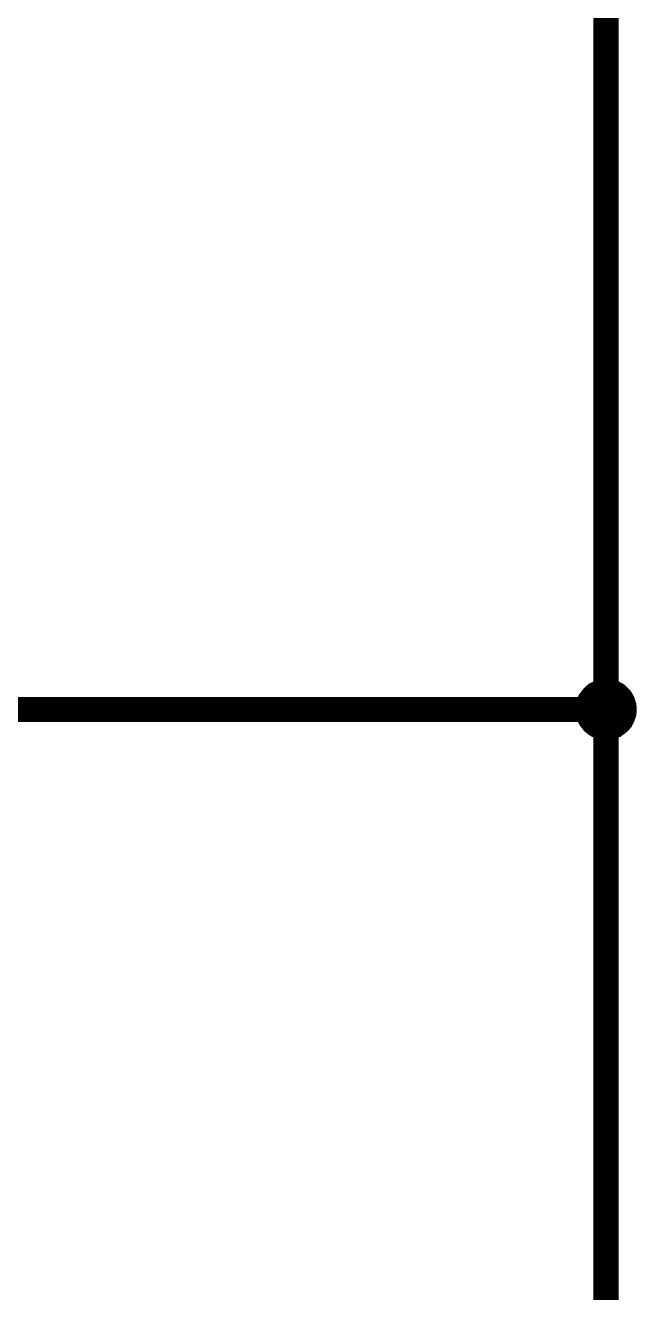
# Model space of a CAD drawing. Header units: millimetres. Extents: x 0 to 13.8, y 0 to 11.8.
# Drawn here: x 9.164 to 9.878, y 6.01 to 7.494 of the extents above; entities that cross this region are included whole.
import ezdxf

# ---------------------------------------------------------------- set-up
doc = ezdxf.new("R2010")
doc.units = ezdxf.units.MM
doc.header["$MEASUREMENT"] = 0
doc.layers.add('Sheet', color=255, linetype='Continuous')

msp = doc.modelspace()

# ---------------------------------------------------------------- linework, layer by layer
at = {"layer": 'Sheet'}
for points, const_width in [([(4.5279, 10.6297), (9.8425, 10.6297), (9.8425, 7.874), (9.8425, 6.6926), (7.0869, 6.6926), (4.5279, 6.6926)], 0.0295), ([(9.8125, 6.6926), (9.8125, 6.6944), (9.8125, 6.6957), (9.813, 6.6971), (9.813, 6.6988), (9.8134, 6.7001), (9.8139, 6.7015), (9.8143, 6.7032), (9.8147, 6.7046), (9.8156, 6.7059), (9.8161, 6.7072), (9.8169, 6.7081), (9.8178, 6.7094), (9.8187, 6.7107), (9.8196, 6.7116), (9.8205, 6.7129), (9.8214, 6.7138), (9.8222, 6.7147), (9.8236, 6.716), (9.8249, 6.7169), (9.8258, 6.7178), (9.8271, 6.7182), (9.8284, 6.7191), (9.8297, 6.7195), (9.8311, 6.7204), (9.8324, 6.7209), (9.8337, 6.7213), (9.835, 6.7218), (9.8363, 6.7222), (9.8381, 6.7222), (9.8394, 6.7226), (9.8412, 6.7226), (9.8425, 6.7226)], 0.0118), ([(9.8125, 6.6926), (9.8125, 6.6944), (9.8125, 6.6957), (9.813, 6.6971), (9.813, 6.6988), (9.8134, 6.7001), (9.8139, 6.7015), (9.8143, 6.7032), (9.8147, 6.7046), (9.8156, 6.7059), (9.8161, 6.7072), (9.8169, 6.7081), (9.8178, 6.7094), (9.8187, 6.7107), (9.8196, 6.7116), (9.8205, 6.7129), (9.8214, 6.7138), (9.8222, 6.7147), (9.8236, 6.716), (9.8249, 6.7169), (9.8258, 6.7178), (9.8271, 6.7182), (9.8284, 6.7191), (9.8297, 6.7195), (9.8311, 6.7204), (9.8324, 6.7209), (9.8337, 6.7213), (9.835, 6.7218), (9.8363, 6.7222), (9.8381, 6.7222), (9.8394, 6.7226), (9.8412, 6.7226), (9.8425, 6.7226)], 0.0118), ([(9.8125, 6.6926), (9.8125, 6.6944), (9.8125, 6.6957), (9.813, 6.6971), (9.813, 6.6988), (9.8134, 6.7001), (9.8139, 6.7015), (9.8143, 6.7032), (9.8147, 6.7046), (9.8156, 6.7059), (9.8161, 6.7072), (9.8169, 6.7081), (9.8178, 6.7094), (9.8187, 6.7107), (9.8196, 6.7116), (9.8205, 6.7129), (9.8214, 6.7138), (9.8222, 6.7147), (9.8236, 6.716), (9.8249, 6.7169), (9.8258, 6.7178), (9.8271, 6.7182), (9.8284, 6.7191), (9.8297, 6.7195), (9.8311, 6.7204), (9.8324, 6.7209), (9.8337, 6.7213), (9.835, 6.7218), (9.8363, 6.7222), (9.8381, 6.7222), (9.8394, 6.7226), (9.8412, 6.7226), (9.8425, 6.7226)], 0.0118), ([(9.8125, 6.6926), (9.8125, 6.6944), (9.8125, 6.6957), (9.813, 6.6971), (9.813, 6.6988), (9.8134, 6.7001), (9.8139, 6.7015), (9.8143, 6.7032), (9.8147, 6.7046), (9.8156, 6.7059), (9.8161, 6.7072), (9.8169, 6.7081), (9.8178, 6.7094), (9.8187, 6.7107), (9.8196, 6.7116), (9.8205, 6.7129), (9.8214, 6.7138), (9.8222, 6.7147), (9.8236, 6.716), (9.8249, 6.7169), (9.8258, 6.7178), (9.8271, 6.7182), (9.8284, 6.7191), (9.8297, 6.7195), (9.8311, 6.7204), (9.8324, 6.7209), (9.8337, 6.7213), (9.835, 6.7218), (9.8363, 6.7222), (9.8381, 6.7222), (9.8394, 6.7226), (9.8412, 6.7226), (9.8425, 6.7226)], 0.0118), ([(9.8125, 6.6926), (9.8125, 6.6944), (9.8125, 6.6957), (9.813, 6.6971), (9.813, 6.6988), (9.8134, 6.7001), (9.8139, 6.7015), (9.8143, 6.7032), (9.8147, 6.7046), (9.8156, 6.7059), (9.8161, 6.7072), (9.8169, 6.7081), (9.8178, 6.7094), (9.8187, 6.7107), (9.8196, 6.7116), (9.8205, 6.7129), (9.8214, 6.7138), (9.8222, 6.7147), (9.8236, 6.716), (9.8249, 6.7169), (9.8258, 6.7178), (9.8271, 6.7182), (9.8284, 6.7191), (9.8297, 6.7195), (9.8311, 6.7204), (9.8324, 6.7209), (9.8337, 6.7213), (9.835, 6.7218), (9.8363, 6.7222), (9.8381, 6.7222), (9.8394, 6.7226), (9.8412, 6.7226), (9.8425, 6.7226)], 0.0039), ([(9.8125, 6.6926), (9.8125, 6.6944), (9.8125, 6.6957), (9.813, 6.6971), (9.813, 6.6988), (9.8134, 6.7001), (9.8139, 6.7015), (9.8143, 6.7032), (9.8147, 6.7046), (9.8156, 6.7059), (9.8161, 6.7072), (9.8169, 6.7081), (9.8178, 6.7094), (9.8187, 6.7107), (9.8196, 6.7116), (9.8205, 6.7129), (9.8214, 6.7138), (9.8222, 6.7147), (9.8236, 6.716), (9.8249, 6.7169), (9.8258, 6.7178), (9.8271, 6.7182), (9.8284, 6.7191), (9.8297, 6.7195), (9.8311, 6.7204), (9.8324, 6.7209), (9.8337, 6.7213), (9.835, 6.7218), (9.8363, 6.7222), (9.8381, 6.7222), (9.8394, 6.7226), (9.8412, 6.7226), (9.8425, 6.7226)], 0.0039), ([(9.8125, 6.6926), (9.8125, 6.6944), (9.8125, 6.6957), (9.813, 6.6971), (9.813, 6.6988), (9.8134, 6.7001), (9.8139, 6.7015), (9.8143, 6.7032), (9.8147, 6.7046), (9.8156, 6.7059), (9.8161, 6.7072), (9.8169, 6.7081), (9.8178, 6.7094), (9.8187, 6.7107), (9.8196, 6.7116), (9.8205, 6.7129), (9.8214, 6.7138), (9.8222, 6.7147), (9.8236, 6.716), (9.8249, 6.7169), (9.8258, 6.7178), (9.8271, 6.7182), (9.8284, 6.7191), (9.8297, 6.7195), (9.8311, 6.7204), (9.8324, 6.7209), (9.8337, 6.7213), (9.835, 6.7218), (9.8363, 6.7222), (9.8381, 6.7222), (9.8394, 6.7226), (9.8412, 6.7226), (9.8425, 6.7226)], 0.0039), ([(9.8125, 6.6926), (9.8125, 6.6944), (9.8125, 6.6957), (9.813, 6.6971), (9.813, 6.6988), (9.8134, 6.7001), (9.8139, 6.7015), (9.8143, 6.7032), (9.8147, 6.7046), (9.8156, 6.7059), (9.8161, 6.7072), (9.8169, 6.7081), (9.8178, 6.7094), (9.8187, 6.7107), (9.8196, 6.7116), (9.8205, 6.7129), (9.8214, 6.7138), (9.8222, 6.7147), (9.8236, 6.716), (9.8249, 6.7169), (9.8258, 6.7178), (9.8271, 6.7182), (9.8284, 6.7191), (9.8297, 6.7195), (9.8311, 6.7204), (9.8324, 6.7209), (9.8337, 6.7213), (9.835, 6.7218), (9.8363, 6.7222), (9.8381, 6.7222), (9.8394, 6.7226), (9.8412, 6.7226), (9.8425, 6.7226)], 0.0039), ([(9.8425, 6.7226), (9.8425, 6.7226)], 0.0118), ([(9.8425, 6.7226), (9.8443, 6.7226), (9.8456, 6.7226), (9.8469, 6.7222), (9.8487, 6.7222), (9.85, 6.7218), (9.8513, 6.7213), (9.8531, 6.7209), (9.8544, 6.7204), (9.8557, 6.7195), (9.8571, 6.7191), (9.858, 6.7182), (9.8593, 6.7178), (9.8606, 6.7169), (9.8615, 6.716), (9.8628, 6.7147), (9.8637, 6.7138), (9.8646, 6.7129), (9.8659, 6.7116), (9.8668, 6.7107), (9.8677, 6.7094), (9.8681, 6.7081), (9.869, 6.7072), (9.8694, 6.7059), (9.8703, 6.7046), (9.8707, 6.7032), (9.8712, 6.7015), (9.8716, 6.7001), (9.8721, 6.6988), (9.8721, 6.6971), (9.8725, 6.6957), (9.8725, 6.6944), (9.8725, 6.6926)], 0.0118), ([(9.8425, 6.7226), (9.8425, 6.7226)], 0.0118), ([(9.8425, 6.7226), (9.8443, 6.7226), (9.8456, 6.7226), (9.8469, 6.7222), (9.8487, 6.7222), (9.85, 6.7218), (9.8513, 6.7213), (9.8531, 6.7209), (9.8544, 6.7204), (9.8557, 6.7195), (9.8571, 6.7191), (9.858, 6.7182), (9.8593, 6.7178), (9.8606, 6.7169), (9.8615, 6.716), (9.8628, 6.7147), (9.8637, 6.7138), (9.8646, 6.7129), (9.8659, 6.7116), (9.8668, 6.7107), (9.8677, 6.7094), (9.8681, 6.7081), (9.869, 6.7072), (9.8694, 6.7059), (9.8703, 6.7046), (9.8707, 6.7032), (9.8712, 6.7015), (9.8716, 6.7001), (9.8721, 6.6988), (9.8721, 6.6971), (9.8725, 6.6957), (9.8725, 6.6944), (9.8725, 6.6926)], 0.0118), ([(9.8425, 6.7226), (9.8425, 6.7226)], 0.0118), ([(9.8425, 6.7226), (9.8443, 6.7226), (9.8456, 6.7226), (9.8469, 6.7222), (9.8487, 6.7222), (9.85, 6.7218), (9.8513, 6.7213), (9.8531, 6.7209), (9.8544, 6.7204), (9.8557, 6.7195), (9.8571, 6.7191), (9.858, 6.7182), (9.8593, 6.7178), (9.8606, 6.7169), (9.8615, 6.716), (9.8628, 6.7147), (9.8637, 6.7138), (9.8646, 6.7129), (9.8659, 6.7116), (9.8668, 6.7107), (9.8677, 6.7094), (9.8681, 6.7081), (9.869, 6.7072), (9.8694, 6.7059), (9.8703, 6.7046), (9.8707, 6.7032), (9.8712, 6.7015), (9.8716, 6.7001), (9.8721, 6.6988), (9.8721, 6.6971), (9.8725, 6.6957), (9.8725, 6.6944), (9.8725, 6.6926)], 0.0118), ([(9.8425, 6.7226), (9.8425, 6.7226)], 0.0118), ([(9.8425, 6.7226), (9.8443, 6.7226), (9.8456, 6.7226), (9.8469, 6.7222), (9.8487, 6.7222), (9.85, 6.7218), (9.8513, 6.7213), (9.8531, 6.7209), (9.8544, 6.7204), (9.8557, 6.7195), (9.8571, 6.7191), (9.858, 6.7182), (9.8593, 6.7178), (9.8606, 6.7169), (9.8615, 6.716), (9.8628, 6.7147), (9.8637, 6.7138), (9.8646, 6.7129), (9.8659, 6.7116), (9.8668, 6.7107), (9.8677, 6.7094), (9.8681, 6.7081), (9.869, 6.7072), (9.8694, 6.7059), (9.8703, 6.7046), (9.8707, 6.7032), (9.8712, 6.7015), (9.8716, 6.7001), (9.8721, 6.6988), (9.8721, 6.6971), (9.8725, 6.6957), (9.8725, 6.6944), (9.8725, 6.6926)], 0.0118), ([(9.8425, 6.7226), (9.8425, 6.7226)], 0.0039), ([(9.8425, 6.7226), (9.8443, 6.7226), (9.8456, 6.7226), (9.8469, 6.7222), (9.8487, 6.7222), (9.85, 6.7218), (9.8513, 6.7213), (9.8531, 6.7209), (9.8544, 6.7204), (9.8557, 6.7195), (9.8571, 6.7191), (9.858, 6.7182), (9.8593, 6.7178), (9.8606, 6.7169), (9.8615, 6.716), (9.8628, 6.7147), (9.8637, 6.7138), (9.8646, 6.7129), (9.8659, 6.7116), (9.8668, 6.7107), (9.8677, 6.7094), (9.8681, 6.7081), (9.869, 6.7072), (9.8694, 6.7059), (9.8703, 6.7046), (9.8707, 6.7032), (9.8712, 6.7015), (9.8716, 6.7001), (9.8721, 6.6988), (9.8721, 6.6971), (9.8725, 6.6957), (9.8725, 6.6944), (9.8725, 6.6926)], 0.0039), ([(9.8425, 6.7226), (9.8425, 6.7226)], 0.0039), ([(9.8425, 6.7226), (9.8443, 6.7226), (9.8456, 6.7226), (9.8469, 6.7222), (9.8487, 6.7222), (9.85, 6.7218), (9.8513, 6.7213), (9.8531, 6.7209), (9.8544, 6.7204), (9.8557, 6.7195), (9.8571, 6.7191), (9.858, 6.7182), (9.8593, 6.7178), (9.8606, 6.7169), (9.8615, 6.716), (9.8628, 6.7147), (9.8637, 6.7138), (9.8646, 6.7129), (9.8659, 6.7116), (9.8668, 6.7107), (9.8677, 6.7094), (9.8681, 6.7081), (9.869, 6.7072), (9.8694, 6.7059), (9.8703, 6.7046), (9.8707, 6.7032), (9.8712, 6.7015), (9.8716, 6.7001), (9.8721, 6.6988), (9.8721, 6.6971), (9.8725, 6.6957), (9.8725, 6.6944), (9.8725, 6.6926)], 0.0039), ([(9.8425, 6.7226), (9.8425, 6.7226)], 0.0039), ([(9.8425, 6.7226), (9.8443, 6.7226), (9.8456, 6.7226), (9.8469, 6.7222), (9.8487, 6.7222), (9.85, 6.7218), (9.8513, 6.7213), (9.8531, 6.7209), (9.8544, 6.7204), (9.8557, 6.7195), (9.8571, 6.7191), (9.858, 6.7182), (9.8593, 6.7178), (9.8606, 6.7169), (9.8615, 6.716), (9.8628, 6.7147), (9.8637, 6.7138), (9.8646, 6.7129), (9.8659, 6.7116), (9.8668, 6.7107), (9.8677, 6.7094), (9.8681, 6.7081), (9.869, 6.7072), (9.8694, 6.7059), (9.8703, 6.7046), (9.8707, 6.7032), (9.8712, 6.7015), (9.8716, 6.7001), (9.8721, 6.6988), (9.8721, 6.6971), (9.8725, 6.6957), (9.8725, 6.6944), (9.8725, 6.6926)], 0.0039), ([(9.8425, 6.7226), (9.8425, 6.7226)], 0.0039), ([(9.8425, 6.7226), (9.8443, 6.7226), (9.8456, 6.7226), (9.8469, 6.7222), (9.8487, 6.7222), (9.85, 6.7218), (9.8513, 6.7213), (9.8531, 6.7209), (9.8544, 6.7204), (9.8557, 6.7195), (9.8571, 6.7191), (9.858, 6.7182), (9.8593, 6.7178), (9.8606, 6.7169), (9.8615, 6.716), (9.8628, 6.7147), (9.8637, 6.7138), (9.8646, 6.7129), (9.8659, 6.7116), (9.8668, 6.7107), (9.8677, 6.7094), (9.8681, 6.7081), (9.869, 6.7072), (9.8694, 6.7059), (9.8703, 6.7046), (9.8707, 6.7032), (9.8712, 6.7015), (9.8716, 6.7001), (9.8721, 6.6988), (9.8721, 6.6971), (9.8725, 6.6957), (9.8725, 6.6944), (9.8725, 6.6926)], 0.0039), ([(9.8425, 6.6926), (9.8425, 5.1179), (9.8425, 2.7556), (7.0869, 2.7556), (0.1971, 2.7556), (0.1971, 6.6926)], 0.0295), ([(9.8425, 6.6627), (9.8412, 6.6627), (9.8394, 6.6627), (9.8381, 6.6631), (9.8363, 6.6631), (9.835, 6.6635), (9.8337, 6.664), (9.8324, 6.6644), (9.8311, 6.6649), (9.8297, 6.6657), (9.8284, 6.6662), (9.8271, 6.6671), (9.8258, 6.668), (9.8249, 6.6688), (9.8236, 6.6697), (9.8222, 6.6706), (9.8214, 6.6715), (9.8205, 6.6724), (9.8196, 6.6737), (9.8187, 6.675), (9.8178, 6.6759), (9.8169, 6.6772), (9.8161, 6.6785), (9.8156, 6.6799), (9.8147, 6.6812), (9.8143, 6.6825), (9.8139, 6.6838), (9.8134, 6.6852), (9.813, 6.6865), (9.813, 6.6882), (9.8125, 6.6896), (9.8125, 6.6913), (9.8125, 6.6926)], 0.0118), ([(9.8125, 6.6926), (9.8125, 6.6926)], 0.0118), ([(9.8425, 6.6627), (9.8412, 6.6627), (9.8394, 6.6627), (9.8381, 6.6631), (9.8363, 6.6631), (9.835, 6.6635), (9.8337, 6.664), (9.8324, 6.6644), (9.8311, 6.6649), (9.8297, 6.6657), (9.8284, 6.6662), (9.8271, 6.6671), (9.8258, 6.668), (9.8249, 6.6688), (9.8236, 6.6697), (9.8222, 6.6706), (9.8214, 6.6715), (9.8205, 6.6724), (9.8196, 6.6737), (9.8187, 6.675), (9.8178, 6.6759), (9.8169, 6.6772), (9.8161, 6.6785), (9.8156, 6.6799), (9.8147, 6.6812), (9.8143, 6.6825), (9.8139, 6.6838), (9.8134, 6.6852), (9.813, 6.6865), (9.813, 6.6882), (9.8125, 6.6896), (9.8125, 6.6913), (9.8125, 6.6926)], 0.0118), ([(9.8125, 6.6926), (9.8125, 6.6926)], 0.0118), ([(9.8425, 6.6627), (9.8412, 6.6627), (9.8394, 6.6627), (9.8381, 6.6631), (9.8363, 6.6631), (9.835, 6.6635), (9.8337, 6.664), (9.8324, 6.6644), (9.8311, 6.6649), (9.8297, 6.6657), (9.8284, 6.6662), (9.8271, 6.6671), (9.8258, 6.668), (9.8249, 6.6688), (9.8236, 6.6697), (9.8222, 6.6706), (9.8214, 6.6715), (9.8205, 6.6724), (9.8196, 6.6737), (9.8187, 6.675), (9.8178, 6.6759), (9.8169, 6.6772), (9.8161, 6.6785), (9.8156, 6.6799), (9.8147, 6.6812), (9.8143, 6.6825), (9.8139, 6.6838), (9.8134, 6.6852), (9.813, 6.6865), (9.813, 6.6882), (9.8125, 6.6896), (9.8125, 6.6913), (9.8125, 6.6926)], 0.0118), ([(9.8125, 6.6926), (9.8125, 6.6926)], 0.0118), ([(9.8425, 6.6627), (9.8412, 6.6627), (9.8394, 6.6627), (9.8381, 6.6631), (9.8363, 6.6631), (9.835, 6.6635), (9.8337, 6.664), (9.8324, 6.6644), (9.8311, 6.6649), (9.8297, 6.6657), (9.8284, 6.6662), (9.8271, 6.6671), (9.8258, 6.668), (9.8249, 6.6688), (9.8236, 6.6697), (9.8222, 6.6706), (9.8214, 6.6715), (9.8205, 6.6724), (9.8196, 6.6737), (9.8187, 6.675), (9.8178, 6.6759), (9.8169, 6.6772), (9.8161, 6.6785), (9.8156, 6.6799), (9.8147, 6.6812), (9.8143, 6.6825), (9.8139, 6.6838), (9.8134, 6.6852), (9.813, 6.6865), (9.813, 6.6882), (9.8125, 6.6896), (9.8125, 6.6913), (9.8125, 6.6926)], 0.0118), ([(9.8125, 6.6926), (9.8125, 6.6926)], 0.0118), ([(9.8425, 6.6627), (9.8412, 6.6627), (9.8394, 6.6627), (9.8381, 6.6631), (9.8363, 6.6631), (9.835, 6.6635), (9.8337, 6.664), (9.8324, 6.6644), (9.8311, 6.6649), (9.8297, 6.6657), (9.8284, 6.6662), (9.8271, 6.6671), (9.8258, 6.668), (9.8249, 6.6688), (9.8236, 6.6697), (9.8222, 6.6706), (9.8214, 6.6715), (9.8205, 6.6724), (9.8196, 6.6737), (9.8187, 6.675), (9.8178, 6.6759), (9.8169, 6.6772), (9.8161, 6.6785), (9.8156, 6.6799), (9.8147, 6.6812), (9.8143, 6.6825), (9.8139, 6.6838), (9.8134, 6.6852), (9.813, 6.6865), (9.813, 6.6882), (9.8125, 6.6896), (9.8125, 6.6913), (9.8125, 6.6926)], 0.0039), ([(9.8125, 6.6926), (9.8125, 6.6926)], 0.0039), ([(9.8425, 6.6627), (9.8412, 6.6627), (9.8394, 6.6627), (9.8381, 6.6631), (9.8363, 6.6631), (9.835, 6.6635), (9.8337, 6.664), (9.8324, 6.6644), (9.8311, 6.6649), (9.8297, 6.6657), (9.8284, 6.6662), (9.8271, 6.6671), (9.8258, 6.668), (9.8249, 6.6688), (9.8236, 6.6697), (9.8222, 6.6706), (9.8214, 6.6715), (9.8205, 6.6724), (9.8196, 6.6737), (9.8187, 6.675), (9.8178, 6.6759), (9.8169, 6.6772), (9.8161, 6.6785), (9.8156, 6.6799), (9.8147, 6.6812), (9.8143, 6.6825), (9.8139, 6.6838), (9.8134, 6.6852), (9.813, 6.6865), (9.813, 6.6882), (9.8125, 6.6896), (9.8125, 6.6913), (9.8125, 6.6926)], 0.0039), ([(9.8125, 6.6926), (9.8125, 6.6926)], 0.0039), ([(9.8425, 6.6627), (9.8412, 6.6627), (9.8394, 6.6627), (9.8381, 6.6631), (9.8363, 6.6631), (9.835, 6.6635), (9.8337, 6.664), (9.8324, 6.6644), (9.8311, 6.6649), (9.8297, 6.6657), (9.8284, 6.6662), (9.8271, 6.6671), (9.8258, 6.668), (9.8249, 6.6688), (9.8236, 6.6697), (9.8222, 6.6706), (9.8214, 6.6715), (9.8205, 6.6724), (9.8196, 6.6737), (9.8187, 6.675), (9.8178, 6.6759), (9.8169, 6.6772), (9.8161, 6.6785), (9.8156, 6.6799), (9.8147, 6.6812), (9.8143, 6.6825), (9.8139, 6.6838), (9.8134, 6.6852), (9.813, 6.6865), (9.813, 6.6882), (9.8125, 6.6896), (9.8125, 6.6913), (9.8125, 6.6926)], 0.0039), ([(9.8125, 6.6926), (9.8125, 6.6926)], 0.0039), ([(9.8425, 6.6627), (9.8412, 6.6627), (9.8394, 6.6627), (9.8381, 6.6631), (9.8363, 6.6631), (9.835, 6.6635), (9.8337, 6.664), (9.8324, 6.6644), (9.8311, 6.6649), (9.8297, 6.6657), (9.8284, 6.6662), (9.8271, 6.6671), (9.8258, 6.668), (9.8249, 6.6688), (9.8236, 6.6697), (9.8222, 6.6706), (9.8214, 6.6715), (9.8205, 6.6724), (9.8196, 6.6737), (9.8187, 6.675), (9.8178, 6.6759), (9.8169, 6.6772), (9.8161, 6.6785), (9.8156, 6.6799), (9.8147, 6.6812), (9.8143, 6.6825), (9.8139, 6.6838), (9.8134, 6.6852), (9.813, 6.6865), (9.813, 6.6882), (9.8125, 6.6896), (9.8125, 6.6913), (9.8125, 6.6926)], 0.0039), ([(9.8125, 6.6926), (9.8125, 6.6926)], 0.0039), ([(9.8725, 6.6926), (9.8725, 6.6913), (9.8725, 6.6896), (9.8721, 6.6882), (9.8721, 6.6865), (9.8716, 6.6852), (9.8712, 6.6838), (9.8707, 6.6825), (9.8703, 6.6812), (9.8694, 6.6799), (9.869, 6.6785), (9.8681, 6.6772), (9.8677, 6.6759), (9.8668, 6.675), (9.8659, 6.6737), (9.8646, 6.6724), (9.8637, 6.6715), (9.8628, 6.6706), (9.8615, 6.6697), (9.8606, 6.6688), (9.8593, 6.668), (9.858, 6.6671), (9.8571, 6.6662), (9.8557, 6.6657), (9.8544, 6.6649), (9.8531, 6.6644), (9.8513, 6.664), (9.85, 6.6635), (9.8487, 6.6631), (9.8469, 6.6631), (9.8456, 6.6627), (9.8443, 6.6627), (9.8425, 6.6627)], 0.0118), ([(9.8725, 6.6926), (9.8725, 6.6913), (9.8725, 6.6896), (9.8721, 6.6882), (9.8721, 6.6865), (9.8716, 6.6852), (9.8712, 6.6838), (9.8707, 6.6825), (9.8703, 6.6812), (9.8694, 6.6799), (9.869, 6.6785), (9.8681, 6.6772), (9.8677, 6.6759), (9.8668, 6.675), (9.8659, 6.6737), (9.8646, 6.6724), (9.8637, 6.6715), (9.8628, 6.6706), (9.8615, 6.6697), (9.8606, 6.6688), (9.8593, 6.668), (9.858, 6.6671), (9.8571, 6.6662), (9.8557, 6.6657), (9.8544, 6.6649), (9.8531, 6.6644), (9.8513, 6.664), (9.85, 6.6635), (9.8487, 6.6631), (9.8469, 6.6631), (9.8456, 6.6627), (9.8443, 6.6627), (9.8425, 6.6627)], 0.0118), ([(9.8725, 6.6926), (9.8725, 6.6913), (9.8725, 6.6896), (9.8721, 6.6882), (9.8721, 6.6865), (9.8716, 6.6852), (9.8712, 6.6838), (9.8707, 6.6825), (9.8703, 6.6812), (9.8694, 6.6799), (9.869, 6.6785), (9.8681, 6.6772), (9.8677, 6.6759), (9.8668, 6.675), (9.8659, 6.6737), (9.8646, 6.6724), (9.8637, 6.6715), (9.8628, 6.6706), (9.8615, 6.6697), (9.8606, 6.6688), (9.8593, 6.668), (9.858, 6.6671), (9.8571, 6.6662), (9.8557, 6.6657), (9.8544, 6.6649), (9.8531, 6.6644), (9.8513, 6.664), (9.85, 6.6635), (9.8487, 6.6631), (9.8469, 6.6631), (9.8456, 6.6627), (9.8443, 6.6627), (9.8425, 6.6627)], 0.0118), ([(9.8725, 6.6926), (9.8725, 6.6913), (9.8725, 6.6896), (9.8721, 6.6882), (9.8721, 6.6865), (9.8716, 6.6852), (9.8712, 6.6838), (9.8707, 6.6825), (9.8703, 6.6812), (9.8694, 6.6799), (9.869, 6.6785), (9.8681, 6.6772), (9.8677, 6.6759), (9.8668, 6.675), (9.8659, 6.6737), (9.8646, 6.6724), (9.8637, 6.6715), (9.8628, 6.6706), (9.8615, 6.6697), (9.8606, 6.6688), (9.8593, 6.668), (9.858, 6.6671), (9.8571, 6.6662), (9.8557, 6.6657), (9.8544, 6.6649), (9.8531, 6.6644), (9.8513, 6.664), (9.85, 6.6635), (9.8487, 6.6631), (9.8469, 6.6631), (9.8456, 6.6627), (9.8443, 6.6627), (9.8425, 6.6627)], 0.0118), ([(9.8725, 6.6926), (9.8725, 6.6913), (9.8725, 6.6896), (9.8721, 6.6882), (9.8721, 6.6865), (9.8716, 6.6852), (9.8712, 6.6838), (9.8707, 6.6825), (9.8703, 6.6812), (9.8694, 6.6799), (9.869, 6.6785), (9.8681, 6.6772), (9.8677, 6.6759), (9.8668, 6.675), (9.8659, 6.6737), (9.8646, 6.6724), (9.8637, 6.6715), (9.8628, 6.6706), (9.8615, 6.6697), (9.8606, 6.6688), (9.8593, 6.668), (9.858, 6.6671), (9.8571, 6.6662), (9.8557, 6.6657), (9.8544, 6.6649), (9.8531, 6.6644), (9.8513, 6.664), (9.85, 6.6635), (9.8487, 6.6631), (9.8469, 6.6631), (9.8456, 6.6627), (9.8443, 6.6627), (9.8425, 6.6627)], 0.0039), ([(9.8725, 6.6926), (9.8725, 6.6913), (9.8725, 6.6896), (9.8721, 6.6882), (9.8721, 6.6865), (9.8716, 6.6852), (9.8712, 6.6838), (9.8707, 6.6825), (9.8703, 6.6812), (9.8694, 6.6799), (9.869, 6.6785), (9.8681, 6.6772), (9.8677, 6.6759), (9.8668, 6.675), (9.8659, 6.6737), (9.8646, 6.6724), (9.8637, 6.6715), (9.8628, 6.6706), (9.8615, 6.6697), (9.8606, 6.6688), (9.8593, 6.668), (9.858, 6.6671), (9.8571, 6.6662), (9.8557, 6.6657), (9.8544, 6.6649), (9.8531, 6.6644), (9.8513, 6.664), (9.85, 6.6635), (9.8487, 6.6631), (9.8469, 6.6631), (9.8456, 6.6627), (9.8443, 6.6627), (9.8425, 6.6627)], 0.0039), ([(9.8725, 6.6926), (9.8725, 6.6913), (9.8725, 6.6896), (9.8721, 6.6882), (9.8721, 6.6865), (9.8716, 6.6852), (9.8712, 6.6838), (9.8707, 6.6825), (9.8703, 6.6812), (9.8694, 6.6799), (9.869, 6.6785), (9.8681, 6.6772), (9.8677, 6.6759), (9.8668, 6.675), (9.8659, 6.6737), (9.8646, 6.6724), (9.8637, 6.6715), (9.8628, 6.6706), (9.8615, 6.6697), (9.8606, 6.6688), (9.8593, 6.668), (9.858, 6.6671), (9.8571, 6.6662), (9.8557, 6.6657), (9.8544, 6.6649), (9.8531, 6.6644), (9.8513, 6.664), (9.85, 6.6635), (9.8487, 6.6631), (9.8469, 6.6631), (9.8456, 6.6627), (9.8443, 6.6627), (9.8425, 6.6627)], 0.0039), ([(9.8725, 6.6926), (9.8725, 6.6913), (9.8725, 6.6896), (9.8721, 6.6882), (9.8721, 6.6865), (9.8716, 6.6852), (9.8712, 6.6838), (9.8707, 6.6825), (9.8703, 6.6812), (9.8694, 6.6799), (9.869, 6.6785), (9.8681, 6.6772), (9.8677, 6.6759), (9.8668, 6.675), (9.8659, 6.6737), (9.8646, 6.6724), (9.8637, 6.6715), (9.8628, 6.6706), (9.8615, 6.6697), (9.8606, 6.6688), (9.8593, 6.668), (9.858, 6.6671), (9.8571, 6.6662), (9.8557, 6.6657), (9.8544, 6.6649), (9.8531, 6.6644), (9.8513, 6.664), (9.85, 6.6635), (9.8487, 6.6631), (9.8469, 6.6631), (9.8456, 6.6627), (9.8443, 6.6627), (9.8425, 6.6627)], 0.0039), ([(9.8725, 6.6926), (9.8725, 6.6926), (9.8725, 6.6926), (9.8725, 6.6926), (9.8725, 6.6926), (9.8725, 6.6926), (9.8725, 6.6926), (9.8725, 6.6926), (9.8725, 6.6926), (9.8725, 6.6926), (9.8725, 6.6926), (9.8725, 6.6926), (9.8725, 6.6926), (9.8725, 6.6926), (9.8725, 6.6926), (9.8725, 6.6926), (9.8725, 6.6926), (9.8725, 6.6926), (9.8725, 6.6926), (9.8725, 6.6926), (9.8725, 6.6926), (9.8725, 6.6926), (9.8725, 6.6926), (9.8725, 6.6926), (9.8725, 6.6926), (9.8725, 6.6926), (9.8725, 6.6926), (9.8725, 6.6926), (9.8725, 6.6926), (9.8725, 6.6926), (9.8725, 6.6926), (9.8725, 6.6926), (9.8725, 6.6926)], 0.0118), ([(9.8725, 6.6926), (9.8725, 6.6926)], 0.0118), ([(9.8725, 6.6926), (9.8725, 6.6926), (9.8725, 6.6926), (9.8725, 6.6926), (9.8725, 6.6926), (9.8725, 6.6926), (9.8725, 6.6926), (9.8725, 6.6926), (9.8725, 6.6926), (9.8725, 6.6926), (9.8725, 6.6926), (9.8725, 6.6926), (9.8725, 6.6926), (9.8725, 6.6926), (9.8725, 6.6926), (9.8725, 6.6926), (9.8725, 6.6926), (9.8725, 6.6926), (9.8725, 6.6926), (9.8725, 6.6926), (9.8725, 6.6926), (9.8725, 6.6926), (9.8725, 6.6926), (9.8725, 6.6926), (9.8725, 6.6926), (9.8725, 6.6926), (9.8725, 6.6926), (9.8725, 6.6926), (9.8725, 6.6926), (9.8725, 6.6926), (9.8725, 6.6926), (9.8725, 6.6926), (9.8725, 6.6926)], 0.0118), ([(9.8725, 6.6926), (9.8725, 6.6926)], 0.0118), ([(9.8725, 6.6926), (9.8725, 6.6926), (9.8725, 6.6926), (9.8725, 6.6926), (9.8725, 6.6926), (9.8725, 6.6926), (9.8725, 6.6926), (9.8725, 6.6926), (9.8725, 6.6926), (9.8725, 6.6926), (9.8725, 6.6926), (9.8725, 6.6926), (9.8725, 6.6926), (9.8725, 6.6926), (9.8725, 6.6926), (9.8725, 6.6926), (9.8725, 6.6926), (9.8725, 6.6926), (9.8725, 6.6926), (9.8725, 6.6926), (9.8725, 6.6926), (9.8725, 6.6926), (9.8725, 6.6926), (9.8725, 6.6926), (9.8725, 6.6926), (9.8725, 6.6926), (9.8725, 6.6926), (9.8725, 6.6926), (9.8725, 6.6926), (9.8725, 6.6926), (9.8725, 6.6926), (9.8725, 6.6926), (9.8725, 6.6926)], 0.0118), ([(9.8725, 6.6926), (9.8725, 6.6926)], 0.0118), ([(9.8725, 6.6926), (9.8725, 6.6926), (9.8725, 6.6926), (9.8725, 6.6926), (9.8725, 6.6926), (9.8725, 6.6926), (9.8725, 6.6926), (9.8725, 6.6926), (9.8725, 6.6926), (9.8725, 6.6926), (9.8725, 6.6926), (9.8725, 6.6926), (9.8725, 6.6926), (9.8725, 6.6926), (9.8725, 6.6926), (9.8725, 6.6926), (9.8725, 6.6926), (9.8725, 6.6926), (9.8725, 6.6926), (9.8725, 6.6926), (9.8725, 6.6926), (9.8725, 6.6926), (9.8725, 6.6926), (9.8725, 6.6926), (9.8725, 6.6926), (9.8725, 6.6926), (9.8725, 6.6926), (9.8725, 6.6926), (9.8725, 6.6926), (9.8725, 6.6926), (9.8725, 6.6926), (9.8725, 6.6926), (9.8725, 6.6926)], 0.0118), ([(9.8725, 6.6926), (9.8725, 6.6926)], 0.0118), ([(9.8725, 6.6926), (9.8725, 6.6926), (9.8725, 6.6926), (9.8725, 6.6926), (9.8725, 6.6926), (9.8725, 6.6926), (9.8725, 6.6926), (9.8725, 6.6926), (9.8725, 6.6926), (9.8725, 6.6926), (9.8725, 6.6926), (9.8725, 6.6926), (9.8725, 6.6926), (9.8725, 6.6926), (9.8725, 6.6926), (9.8725, 6.6926), (9.8725, 6.6926), (9.8725, 6.6926), (9.8725, 6.6926), (9.8725, 6.6926), (9.8725, 6.6926), (9.8725, 6.6926), (9.8725, 6.6926), (9.8725, 6.6926), (9.8725, 6.6926), (9.8725, 6.6926), (9.8725, 6.6926), (9.8725, 6.6926), (9.8725, 6.6926), (9.8725, 6.6926), (9.8725, 6.6926), (9.8725, 6.6926), (9.8725, 6.6926)], 0.0039), ([(9.8725, 6.6926), (9.8725, 6.6926)], 0.0039), ([(9.8725, 6.6926), (9.8725, 6.6926), (9.8725, 6.6926), (9.8725, 6.6926), (9.8725, 6.6926), (9.8725, 6.6926), (9.8725, 6.6926), (9.8725, 6.6926), (9.8725, 6.6926), (9.8725, 6.6926), (9.8725, 6.6926), (9.8725, 6.6926), (9.8725, 6.6926), (9.8725, 6.6926), (9.8725, 6.6926), (9.8725, 6.6926), (9.8725, 6.6926), (9.8725, 6.6926), (9.8725, 6.6926), (9.8725, 6.6926), (9.8725, 6.6926), (9.8725, 6.6926), (9.8725, 6.6926), (9.8725, 6.6926), (9.8725, 6.6926), (9.8725, 6.6926), (9.8725, 6.6926), (9.8725, 6.6926), (9.8725, 6.6926), (9.8725, 6.6926), (9.8725, 6.6926), (9.8725, 6.6926), (9.8725, 6.6926)], 0.0039), ([(9.8725, 6.6926), (9.8725, 6.6926)], 0.0039), ([(9.8725, 6.6926), (9.8725, 6.6926), (9.8725, 6.6926), (9.8725, 6.6926), (9.8725, 6.6926), (9.8725, 6.6926), (9.8725, 6.6926), (9.8725, 6.6926), (9.8725, 6.6926), (9.8725, 6.6926), (9.8725, 6.6926), (9.8725, 6.6926), (9.8725, 6.6926), (9.8725, 6.6926), (9.8725, 6.6926), (9.8725, 6.6926), (9.8725, 6.6926), (9.8725, 6.6926), (9.8725, 6.6926), (9.8725, 6.6926), (9.8725, 6.6926), (9.8725, 6.6926), (9.8725, 6.6926), (9.8725, 6.6926), (9.8725, 6.6926), (9.8725, 6.6926), (9.8725, 6.6926), (9.8725, 6.6926), (9.8725, 6.6926), (9.8725, 6.6926), (9.8725, 6.6926), (9.8725, 6.6926), (9.8725, 6.6926)], 0.0039), ([(9.8725, 6.6926), (9.8725, 6.6926)], 0.0039), ([(9.8725, 6.6926), (9.8725, 6.6926), (9.8725, 6.6926), (9.8725, 6.6926), (9.8725, 6.6926), (9.8725, 6.6926), (9.8725, 6.6926), (9.8725, 6.6926), (9.8725, 6.6926), (9.8725, 6.6926), (9.8725, 6.6926), (9.8725, 6.6926), (9.8725, 6.6926), (9.8725, 6.6926), (9.8725, 6.6926), (9.8725, 6.6926), (9.8725, 6.6926), (9.8725, 6.6926), (9.8725, 6.6926), (9.8725, 6.6926), (9.8725, 6.6926), (9.8725, 6.6926), (9.8725, 6.6926), (9.8725, 6.6926), (9.8725, 6.6926), (9.8725, 6.6926), (9.8725, 6.6926), (9.8725, 6.6926), (9.8725, 6.6926), (9.8725, 6.6926), (9.8725, 6.6926), (9.8725, 6.6926), (9.8725, 6.6926)], 0.0039), ([(9.8725, 6.6926), (9.8725, 6.6926)], 0.0039)]:
    msp.add_lwpolyline(points, dxfattribs=dict(at, const_width=const_width))
at = {"layer": 'Sheet', "const_width": 0.03}
msp.add_lwpolyline([(9.8275, 6.6929, 1), (9.8575, 6.6929, 1)], format="xyb", close=True, dxfattribs=at)

doc.saveas('drawing.dxf')
